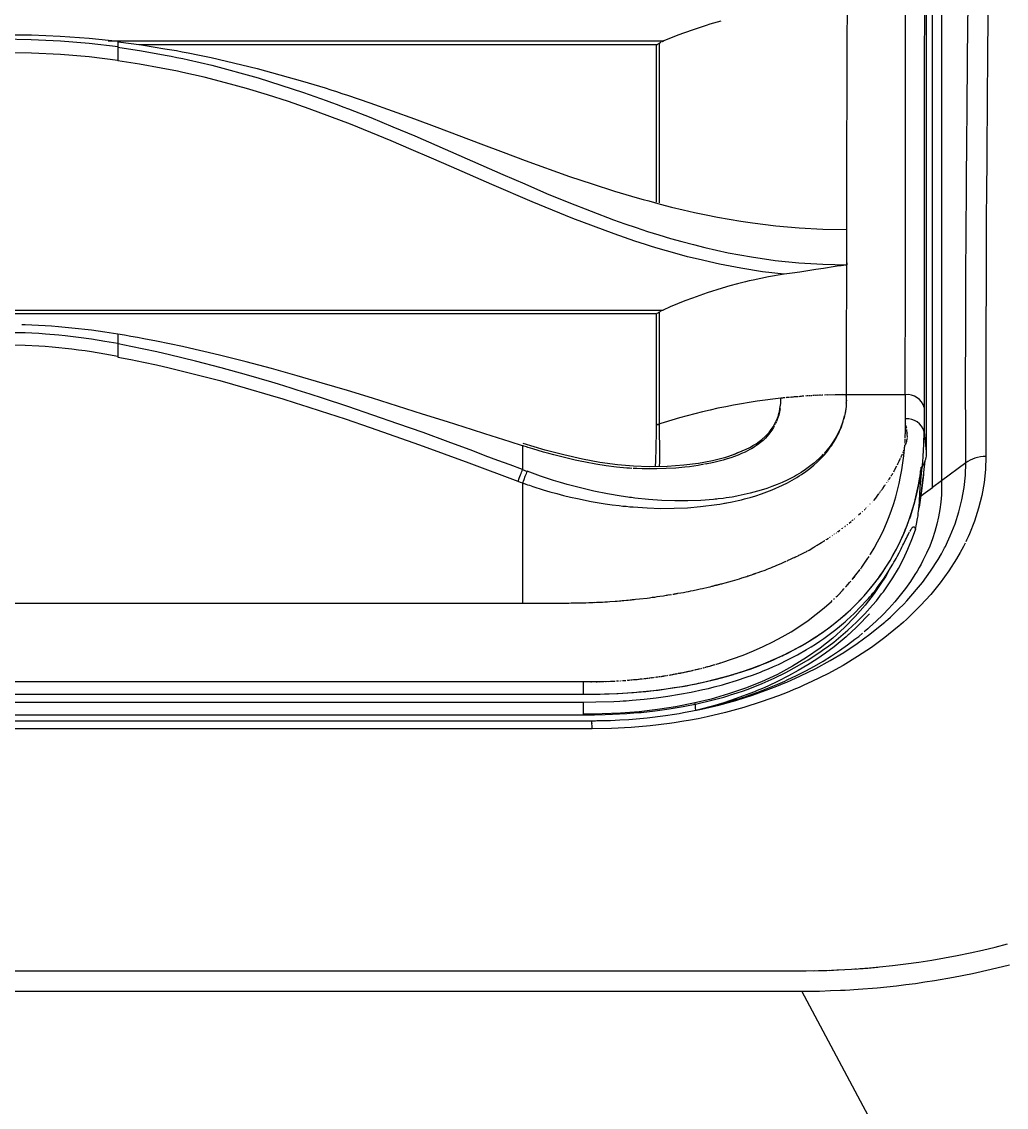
# Model space of a CAD drawing. Header units: millimetres. Extents: x 1291 to 5660, y 748 to 2981.
# Drawn here: x 2260.7 to 2312.7, y 2427.7 to 2485 of the extents above; entities that cross this region are included whole.
import ezdxf

# ---------------------------------------------------------------- set-up
doc = ezdxf.new("R2010")
doc.units = ezdxf.units.MM

msp = doc.modelspace()

# ---------------------------------------------------------------- linework, layer by layer
for p, q in [((2292.927, 2450.258), (2293.102, 2450.279)), ((2290.818, 2447.665), (2290.813, 2448.098)), ((2303.837, 2434.924), (2304.533, 2434.965))]:
    msp.add_line(p, q)
for points in [[(2308.375, 2464.649, 0.365053), (2307.369, 2465.33), (2307.38, 2471.419), (2307.385, 2529.492), (2307.38, 2530.807), (2307.375, 2537.495)], [(2298.625, 2450.65), (2298.733, 2450.686), (2298.944, 2450.758), (2299.166, 2450.831), (2299.589, 2450.99), (2300.006, 2451.15), (2300.409, 2451.326), (2300.806, 2451.506), (2301.192, 2451.692), (2301.569, 2451.893), (2301.94, 2452.099), (2302.296, 2452.31), (2302.481, 2452.424), (2302.657, 2452.532), (2302.739, 2452.589), (2302.822, 2452.651), (2302.904, 2452.707), (2302.997, 2452.764), (2303.327, 2453.001), (2303.641, 2453.249), (2303.946, 2453.496), (2304.24, 2453.749), (2304.523, 2454.012), (2304.791, 2454.275), (2305.302, 2454.821), (2305.766, 2455.383), (2305.823, 2455.456), (2305.869, 2455.528), (2305.931, 2455.6), (2305.982, 2455.672), (2306.08, 2455.822), (2306.189, 2455.966), (2306.385, 2456.26), (2306.565, 2456.559), (2306.74, 2456.858), (2306.9, 2457.157), (2307.05, 2457.456), (2307.194, 2457.76), (2307.323, 2458.07), (2307.447, 2458.374), (2307.56, 2458.683), (2307.663, 2458.993), (2307.854, 2459.617), (2308.004, 2460.246), (2308.071, 2460.56), (2308.127, 2460.88), (2308.153, 2461.04), (2308.174, 2461.2), (2308.179, 2461.277), (2308.199, 2461.359), (2308.205, 2461.395), (2308.21, 2461.437), (2308.21, 2461.478), (2308.215, 2461.499), (2308.267, 2461.499, 0.06539), (2308.493, 2462.081), (2308.488, 2535.298)], [(2301.012, 2465.165), (2300.971, 2465.165), (2300.924, 2465.159), (2300.883, 2465.154), (2300.842, 2465.144), (2300.795, 2465.144, 0.050857), (2294.221, 2463.742)], [(2308.261, 2461.504), (2308.292, 2461.782), (2308.318, 2462.061), (2308.359, 2462.721), (2308.37, 2463.37, 0.358924), (2307.385, 2464.051), (2307.38, 2464.371), (2307.38, 2464.695), (2307.375, 2465.015), (2307.375, 2465.33), (2303.709, 2465.33), (2303.667, 2465.319), (2303.105, 2465.309)], [(2305.513, 2456.863), (2305.539, 2456.904, 0.118971), (2307.323, 2462.468), (2307.344, 2462.674)]]:
    msp.add_lwpolyline(points, format="xyb")
for points in [[(2308.163, 2537.108), (2308.174, 2537.103), (2308.225, 2537.025), (2308.272, 2536.943), (2308.339, 2536.768), (2308.37, 2536.592), (2308.375, 2532.07), (2308.38, 2531.07), (2308.38, 2485), (2308.375, 2483.629), (2308.375, 2463.69), (2308.364, 2463.365), (2308.421, 2462.839), (2308.473, 2462.313)], [(2309.293, 2535.618), (2309.293, 2460.426), (2309.282, 2460.039), (2309.251, 2459.648), (2309.205, 2459.261), (2309.133, 2458.874), (2309.045, 2458.487), (2308.937, 2458.101), (2308.808, 2457.714), (2308.664, 2457.332), (2308.493, 2456.951), (2308.308, 2456.569), (2308.21, 2456.379), (2308.107, 2456.193), (2307.993, 2456.002), (2307.88, 2455.822), (2307.643, 2455.45), (2307.385, 2455.09), (2307.106, 2454.734), (2306.818, 2454.383), (2306.508, 2454.038), (2306.183, 2453.697), (2305.838, 2453.367), (2305.482, 2453.037), (2305.389, 2452.955), (2305.291, 2452.872), (2305.199, 2452.795)], [(2304.296, 2528.018), (2304.296, 2484.918), (2304.291, 2484.84), (2304.255, 2464.829), (2304.245, 2464.706), (2304.229, 2464.587), (2304.214, 2464.463), (2304.193, 2464.34)], [(2311.757, 2486.408), (2311.726, 2483.551), (2311.7, 2480.633), (2311.695, 2479.896), (2311.685, 2479.153), (2311.68, 2478.411), (2311.675, 2477.658), (2311.664, 2476.157), (2311.654, 2474.636), (2311.639, 2471.568), (2311.628, 2468.444), (2311.623, 2465.278), (2311.628, 2462.061), (2311.484, 2462.055), (2311.34, 2462.04), (2311.195, 2462.014), (2311.056, 2461.973), (2310.922, 2461.927), (2310.798, 2461.87), (2310.68, 2461.808), (2310.571, 2461.731), (2309.293, 2460.782), (2308.818, 2460.431), (2308.818, 2504.996)], [(2309.607, 2457.549), (2309.679, 2457.709), (2309.751, 2457.864), (2310.004, 2458.503), (2310.21, 2459.142), (2310.365, 2459.782), (2310.484, 2460.431), (2310.551, 2461.081), (2310.571, 2461.731), (2310.571, 2462.035), (2310.566, 2462.138), (2310.566, 2464.144), (2310.561, 2464.943), (2310.561, 2466.531), (2310.566, 2468.109), (2310.576, 2471.223), (2310.592, 2474.291), (2310.602, 2475.807), (2310.613, 2477.312), (2310.618, 2478.06), (2310.628, 2478.803), (2310.638, 2480.277), (2310.669, 2483.19), (2310.695, 2486.047)], [(2297.619, 2485.077), (2297.428, 2485.026), (2297.238, 2484.969), (2297.047, 2484.907), (2296.856, 2484.851), (2296.474, 2484.727), (2296.103, 2484.598), (2295.356, 2484.325), (2294.618, 2484.031), (2294.551, 2484), (2294.489, 2483.969)], [(2265.76, 2482.974), (2265.76, 2484), (2264.233, 2484.149), (2262.707, 2484.258), (2261.944, 2484.299), (2261.181, 2484.325), (2260.799, 2484.335), (2260.413, 2484.34), (2260.222, 2484.34), (2260.031, 2484.345), (1387.122, 2484.345)], [(2265.76, 2483.716), (2264.233, 2483.892), (2262.712, 2484.015), (2261.176, 2484.088), (2259.639, 2484.113), (1387.483, 2484.113)], [(2265.239, 2484.026), (2294.618, 2484.026)], [(2265.76, 2483.974), (2266.997, 2483.819), (2268.229, 2483.618), (2268.848, 2483.515), (2269.152, 2483.458), (2269.462, 2483.402), (2270.075, 2483.278), (2270.684, 2483.154), (2273.112, 2482.577), (2275.515, 2481.906), (2276.113, 2481.726), (2276.706, 2481.546), (2277.005, 2481.442), (2277.304, 2481.35), (2277.598, 2481.252), (2277.897, 2481.159), (2279.078, 2480.752), (2280.259, 2480.339), (2281.434, 2479.906), (2282.605, 2479.473), (2283.775, 2479.029), (2284.94, 2478.591), (2286.111, 2478.148), (2287.281, 2477.715), (2289.632, 2476.869), (2290.818, 2476.472), (2292.009, 2476.09), (2292.607, 2475.91), (2293.206, 2475.735), (2293.51, 2475.652), (2293.809, 2475.57), (2294.113, 2475.487), (2294.412, 2475.405), (2295.02, 2475.245), (2295.624, 2475.1), (2296.232, 2474.961), (2296.841, 2474.832), (2297.449, 2474.714), (2298.063, 2474.6), (2298.676, 2474.502), (2299.29, 2474.409), (2300.522, 2474.255), (2301.765, 2474.152), (2303.007, 2474.08), (2304.26, 2474.059), (2304.265, 2473.59)], [(2294.458, 2483.953), (2294.433, 2483.938), (2294.402, 2483.917), (2294.371, 2483.902), (2294.335, 2483.876), (2294.299, 2483.855), (2294.278, 2483.84), (2294.257, 2483.83), (2294.247, 2483.825)], [(2294.371, 2483.902), (2294.371, 2475.477)], [(2265.754, 2483), (2264.238, 2483.18), (2262.712, 2483.304), (2261.181, 2483.381), (2259.644, 2483.402), (1387.483, 2483.402)], [(2265.754, 2483.69), (2267.007, 2483.505), (2268.25, 2483.283), (2268.564, 2483.226), (2268.874, 2483.159), (2269.183, 2483.098), (2269.493, 2483.031), (2270.111, 2482.891), (2270.725, 2482.742), (2273.164, 2482.082), (2275.566, 2481.308), (2276.165, 2481.097), (2276.758, 2480.88), (2277.051, 2480.772), (2277.35, 2480.664), (2277.644, 2480.55), (2277.943, 2480.437), (2279.119, 2479.973), (2280.289, 2479.493), (2281.455, 2479.004), (2283.775, 2477.993), (2286.095, 2476.972), (2287.255, 2476.467), (2288.415, 2475.972), (2289.586, 2475.492), (2290.762, 2475.023), (2291.947, 2474.58), (2292.546, 2474.368), (2293.144, 2474.162), (2293.448, 2474.064), (2293.747, 2473.961), (2294.051, 2473.868), (2294.35, 2473.775), (2294.959, 2473.59), (2295.567, 2473.42), (2296.175, 2473.26), (2296.784, 2473.105), (2297.397, 2472.966), (2298.011, 2472.837), (2298.63, 2472.718), (2299.248, 2472.61), (2300.491, 2472.43), (2301.744, 2472.301), (2303.007, 2472.223), (2304.276, 2472.198)], [(2294.221, 2475.508), (2294.221, 2483.814), (2266.884, 2483.814)], [(2300.971, 2471.692), (2299.826, 2471.831), (2298.686, 2472.012), (2297.552, 2472.228), (2296.428, 2472.486), (2295.866, 2472.625), (2295.309, 2472.775), (2294.747, 2472.93), (2294.19, 2473.095), (2293.912, 2473.182), (2293.639, 2473.27), (2293.082, 2473.445), (2292.53, 2473.631), (2291.984, 2473.827), (2289.808, 2474.642), (2287.658, 2475.523), (2285.523, 2476.441), (2283.393, 2477.374), (2282.331, 2477.838), (2281.264, 2478.297), (2280.197, 2478.751), (2279.119, 2479.194), (2278.041, 2479.622), (2276.959, 2480.04), (2275.866, 2480.437), (2274.772, 2480.819), (2273.669, 2481.174), (2272.56, 2481.509), (2271.442, 2481.819), (2270.318, 2482.108), (2269.756, 2482.236), (2269.188, 2482.365), (2268.9, 2482.427), (2268.049, 2482.597), (2266.904, 2482.798), (2265.754, 2482.974)], [(2304.265, 2473.126), (2304.271, 2472.899)], [(2304.271, 2472.43), (2304.276, 2472.192)], [(2304.136, 2472.172), (2304.085, 2472.161), (2303.982, 2472.146), (2303.879, 2472.136), (2303.672, 2472.1), (2303.054, 2472.007), (2302.636, 2471.94), (2302.43, 2471.914), (2302.224, 2471.878), (2302.012, 2471.847), (2301.806, 2471.811), (2301.388, 2471.749), (2300.971, 2471.692), (2300.146, 2471.553), (2299.326, 2471.388), (2299.12, 2471.342), (2298.918, 2471.29), (2298.712, 2471.244), (2298.511, 2471.192), (2298.104, 2471.084), (2297.702, 2470.965), (2296.908, 2470.718), (2296.119, 2470.434), (2295.727, 2470.285), (2295.34, 2470.13), (2294.953, 2469.97), (2294.572, 2469.805), (2294.52, 2469.774), (2294.469, 2469.759), (2294.443, 2469.738), (2294.417, 2469.723), (2294.397, 2469.712), (2294.376, 2469.692), (2294.335, 2469.666), (2294.299, 2469.64), (2294.247, 2469.614)], [(2304.24, 2472.187), (2304.214, 2472.182), (2304.188, 2472.182)], [(2304.26, 2472.192), (2304.255, 2472.187)], [(2182.586, 2469.764), (2182.622, 2469.779), (2182.71, 2469.795), (2182.793, 2469.8), (2294.567, 2469.8)], [(2294.17, 2461.535), (2294.19, 2461.839), (2294.195, 2462.004), (2294.206, 2462.324), (2294.211, 2462.473), (2294.211, 2462.798), (2294.216, 2463.112), (2294.221, 2469.599), (2182.798, 2469.599), (2182.803, 2469.161)], [(2294.237, 2469.609), (2294.232, 2469.604)], [(2294.371, 2469.697), (2294.371, 2463.102), (2294.376, 2462.777), (2294.381, 2462.447), (2294.381, 2462.117), (2294.376, 2461.782), (2294.371, 2461.535)], [(2260.67, 2469.032), (2260.846, 2469.032), (2261.207, 2469.021), (2261.557, 2469.001), (2261.903, 2468.985), (2262.253, 2468.965), (2262.609, 2468.929), (2262.965, 2468.903), (2263.316, 2468.867), (2263.666, 2468.836), (2264.012, 2468.789), (2264.357, 2468.753), (2265.063, 2468.66), (2265.754, 2468.552), (2265.754, 2467.32), (2266.435, 2467.191), (2267.11, 2467.052), (2267.786, 2466.902), (2268.456, 2466.748), (2269.802, 2466.423), (2271.137, 2466.072), (2272.473, 2465.701), (2273.803, 2465.309), (2274.468, 2465.108), (2275.128, 2464.902), (2275.793, 2464.695), (2276.453, 2464.484), (2277.768, 2464.046), (2279.083, 2463.602), (2280.393, 2463.143), (2281.697, 2462.679), (2283.002, 2462.205), (2284.301, 2461.725), (2286.9, 2460.756), (2287.023, 2460.71), (2287.142, 2460.663), (2287.142, 2454.311)], [(1386.539, 2468.619), (2260.505, 2468.619), (2260.681, 2468.614), (2260.861, 2468.609), (2261.212, 2468.593), (2261.568, 2468.578), (2261.923, 2468.552), (2262.625, 2468.49), (2262.975, 2468.454), (2263.671, 2468.372), (2264.367, 2468.274), (2265.063, 2468.165), (2265.754, 2468.047)], [(2287.137, 2462.633), (2286.482, 2462.834), (2285.817, 2463.045), (2285.157, 2463.257), (2284.492, 2463.468), (2283.172, 2463.891), (2281.852, 2464.309), (2280.532, 2464.731), (2279.207, 2465.144), (2277.882, 2465.551), (2276.546, 2465.948), (2275.221, 2466.335), (2273.875, 2466.711), (2272.535, 2467.062), (2271.194, 2467.402), (2270.524, 2467.567), (2269.843, 2467.722), (2269.163, 2467.872), (2268.487, 2468.016), (2267.801, 2468.155), (2267.121, 2468.284), (2266.786, 2468.351), (2266.445, 2468.403), (2266.095, 2468.47), (2265.754, 2468.526)], [(2265.754, 2467.356), (2265.063, 2467.48), (2264.367, 2467.588), (2264.022, 2467.64), (2263.671, 2467.686), (2263.326, 2467.732), (2262.975, 2467.774), (2262.625, 2467.81), (2262.274, 2467.841), (2261.918, 2467.872), (2261.568, 2467.897), (2260.856, 2467.933), (2260.145, 2467.944)], [(2286.905, 2460.751), (2286.967, 2460.926), (2287.003, 2461.009), (2287.034, 2461.091), (2287.065, 2461.169), (2287.085, 2461.241), (2287.116, 2461.308), (2287.142, 2461.37), (2286.487, 2461.617), (2285.832, 2461.86), (2285.172, 2462.107), (2284.517, 2462.355), (2283.203, 2462.839), (2281.883, 2463.324), (2280.558, 2463.793), (2279.232, 2464.257), (2277.907, 2464.711), (2276.577, 2465.149), (2275.912, 2465.361), (2275.236, 2465.577), (2274.906, 2465.68), (2274.236, 2465.886), (2273.891, 2465.984), (2272.555, 2466.381), (2271.204, 2466.758), (2269.848, 2467.108), (2268.487, 2467.438), (2267.812, 2467.593), (2267.126, 2467.743), (2266.445, 2467.882), (2265.76, 2468.011)], [(2298.197, 2462.128), (2298.965, 2462.447), (2299.151, 2462.54), (2299.238, 2462.592), (2299.321, 2462.638), (2299.486, 2462.741), (2299.646, 2462.849), (2299.718, 2462.906), (2299.79, 2462.968), (2299.826, 2462.989), (2299.862, 2463.025), (2299.898, 2463.056), (2299.929, 2463.082), (2300.058, 2463.21), (2300.177, 2463.339), (2300.285, 2463.484), (2300.383, 2463.628), (2300.429, 2463.7), (2300.532, 2463.891), (2300.548, 2463.932), (2300.584, 2464.015), (2300.615, 2464.092), (2300.646, 2464.175), (2300.672, 2464.257), (2300.692, 2464.345), (2300.718, 2464.427), (2300.749, 2464.603), (2300.79, 2464.871), (2300.79, 2465.144)], [(2301.234, 2465.19), (2301.187, 2465.18), (2301.146, 2465.18), (2301.1, 2465.175), (2301.058, 2465.17)], [(2301.713, 2465.226), (2301.579, 2465.221), (2301.538, 2465.216), (2301.491, 2465.211), (2301.45, 2465.206), (2301.275, 2465.19)], [(2301.404, 2465.206), (2301.362, 2465.201), (2301.321, 2465.19)], [(2301.667, 2465.226), (2301.625, 2465.221)], [(2302.017, 2465.252), (2301.971, 2465.252), (2301.93, 2465.247), (2301.796, 2465.237), (2301.754, 2465.226)], [(2301.883, 2465.242), (2301.842, 2465.242)], [(2302.146, 2465.263), (2302.105, 2465.257)], [(2302.234, 2465.263), (2302.187, 2465.263)], [(2302.322, 2465.273), (2302.275, 2465.263)], [(2302.45, 2465.283), (2302.409, 2465.273), (2302.363, 2465.273)], [(2303.018, 2465.309), (2302.971, 2465.304), (2302.538, 2465.288), (2302.497, 2465.283)], [(2302.667, 2465.293), (2302.626, 2465.288)], [(2302.755, 2465.299), (2302.713, 2465.293)], [(2302.884, 2465.304), (2302.842, 2465.299)], [(2303.275, 2465.319), (2303.234, 2465.309)], [(2304.059, 2465.335), (2304.013, 2465.33)], [(2304.26, 2465.206), (2304.255, 2465.268), (2304.276, 2465.335)], [(2304.255, 2465.087), (2304.26, 2465.025), (2304.255, 2464.964)], [(2304.255, 2464.891), (2304.26, 2464.958)], [(2300.754, 2464.603), (2300.723, 2464.417), (2300.703, 2464.334), (2300.682, 2464.242), (2300.625, 2464.077), (2300.563, 2463.912)], [(2304.229, 2464.603), (2304.188, 2464.365), (2304.136, 2464.128), (2304.106, 2464.015)], [(2304.255, 2464.902), (2304.25, 2464.845), (2304.245, 2464.721)], [(2287.147, 2460.663), (2287.152, 2460.658), (2287.163, 2460.658), (2287.178, 2460.653), (2287.188, 2460.648), (2287.209, 2460.643), (2287.23, 2460.632), (2287.276, 2460.617), (2287.322, 2460.601), (2287.41, 2460.57), (2287.503, 2460.54), (2287.683, 2460.478), (2288.225, 2460.308), (2288.586, 2460.204), (2288.952, 2460.101), (2289.313, 2460.008), (2289.679, 2459.921), (2290.045, 2459.838), (2290.777, 2459.689), (2291.514, 2459.57), (2291.88, 2459.513), (2292.252, 2459.467), (2292.437, 2459.446), (2292.623, 2459.431), (2292.808, 2459.41), (2292.989, 2459.395), (2293.726, 2459.348), (2294.448, 2459.323), (2295.16, 2459.328), (2295.861, 2459.359), (2296.552, 2459.416), (2297.403, 2459.519), (2297.568, 2459.55), (2297.65, 2459.56), (2298.228, 2459.668), (2298.547, 2459.74), (2298.707, 2459.782), (2298.867, 2459.818), (2299.022, 2459.859), (2299.176, 2459.905), (2299.475, 2459.993), (2299.774, 2460.091), (2300.342, 2460.308), (2300.888, 2460.545), (2301.146, 2460.674), (2301.399, 2460.813), (2301.646, 2460.957), (2301.765, 2461.035), (2301.883, 2461.107), (2302.11, 2461.267), (2302.327, 2461.432), (2302.533, 2461.602), (2302.729, 2461.777), (2302.827, 2461.87), (2302.914, 2461.963), (2303.007, 2462.055), (2303.095, 2462.148), (2303.255, 2462.349), (2303.409, 2462.55), (2303.482, 2462.648), (2303.549, 2462.757), (2303.616, 2462.86), (2303.739, 2463.076), (2303.796, 2463.185), (2303.853, 2463.298), (2303.899, 2463.406), (2303.992, 2463.633), (2304.033, 2463.752), (2304.069, 2463.865), (2304.106, 2464.015)], [(2300.47, 2463.772), (2300.491, 2463.819)], [(2300.512, 2463.793), (2300.491, 2463.752)], [(2300.548, 2463.87), (2300.532, 2463.834)], [(2304.069, 2463.896), (2303.987, 2463.669), (2303.946, 2463.561), (2303.894, 2463.448), (2303.791, 2463.231), (2303.672, 2463.02), (2303.544, 2462.813), (2303.399, 2462.612), (2303.25, 2462.416), (2303.085, 2462.226)], [(2304.106, 2463.984), (2304.167, 2464.221)], [(2307.369, 2463.035), (2307.38, 2463.463), (2307.385, 2463.489), (2307.385, 2464.046)], [(2307.375, 2463.984), (2307.38, 2463.994)], [(2307.38, 2463.876), (2307.375, 2463.876)], [(2307.4, 2463.783), (2307.39, 2463.803)], [(2294.216, 2463.747), (2294.293, 2463.752), (2294.371, 2463.762)], [(2300.45, 2463.674), (2300.409, 2463.597), (2300.316, 2463.448), (2300.213, 2463.308), (2300.161, 2463.236), (2299.981, 2463.035), (2299.852, 2462.917), (2299.713, 2462.798), (2299.563, 2462.685), (2299.408, 2462.581), (2299.326, 2462.53), (2299.243, 2462.473), (2299.161, 2462.427), (2298.903, 2462.298), (2298.723, 2462.215), (2298.532, 2462.133), (2298.346, 2462.066), (2298.15, 2461.994), (2297.949, 2461.932), (2297.743, 2461.87), (2297.32, 2461.767), (2297.098, 2461.71), (2296.99, 2461.695), (2296.768, 2461.653)], [(2307.369, 2463.277), (2307.38, 2463.308)], [(2307.405, 2463.747), (2307.4, 2463.762)], [(2307.416, 2463.69), (2307.411, 2463.7)], [(2307.447, 2463.561), (2307.436, 2463.582), (2307.416, 2463.69)], [(2307.421, 2463.664), (2307.416, 2463.68)], [(2307.436, 2463.618), (2307.426, 2463.628)], [(2307.483, 2463.066), (2307.493, 2463.071), (2307.457, 2463.479), (2307.452, 2463.489)], [(2307.462, 2463.458), (2307.457, 2463.468)], [(2307.493, 2463.303), (2307.483, 2463.314)], [(2287.142, 2462.633), (2287.142, 2461.37), (2287.266, 2461.323), (2287.384, 2461.277)], [(2298.542, 2462.282), (2298.377, 2462.19), (2297.815, 2461.988), (2297.181, 2461.839), (2296.444, 2461.7), (2295.675, 2461.602), (2294.778, 2461.535), (2293.835, 2461.519), (2292.999, 2461.545), (2292.154, 2461.617), (2291.231, 2461.746), (2290.303, 2461.921), (2289.323, 2462.143), (2288.343, 2462.401), (2287.761, 2462.576), (2287.168, 2462.752)], [(2300.099, 2463.164), (2300.043, 2463.107)], [(2307.349, 2462.767), (2307.354, 2462.793)], [(2307.354, 2462.824), (2307.359, 2462.855), (2307.359, 2462.942), (2307.364, 2462.973)], [(2307.39, 2462.679), (2307.4, 2462.695)], [(2307.4, 2462.715), (2307.405, 2462.731), (2307.411, 2462.752), (2307.416, 2462.772), (2307.421, 2462.788)], [(2307.426, 2462.808), (2307.436, 2462.824)], [(2307.436, 2462.844), (2307.447, 2462.86), (2307.472, 2462.999)], [(2307.447, 2462.891), (2307.452, 2462.917), (2307.457, 2462.927), (2307.462, 2462.942)], [(2307.462, 2462.963), (2307.472, 2462.984)], [(2307.472, 2462.999), (2307.483, 2463.009)], [(2287.168, 2462.623), (2287.157, 2462.628)], [(2292.922, 2461.437), (2292.788, 2461.442), (2292.654, 2461.452), (2292.112, 2461.504), (2291.566, 2461.571), (2291.019, 2461.653), (2290.468, 2461.762), (2290.194, 2461.818), (2289.916, 2461.875), (2289.777, 2461.911), (2289.637, 2461.942), (2289.359, 2462.014), (2289.081, 2462.081), (2288.802, 2462.153), (2288.529, 2462.226), (2288.25, 2462.298), (2287.972, 2462.385), (2287.694, 2462.463), (2287.554, 2462.504), (2287.42, 2462.545), (2287.348, 2462.566), (2287.281, 2462.592), (2287.209, 2462.612), (2287.193, 2462.612), (2287.178, 2462.623)], [(2303.038, 2462.179), (2302.909, 2462.04), (2302.817, 2461.952), (2302.523, 2461.689), (2302.316, 2461.53), (2302.095, 2461.37), (2301.868, 2461.22), (2301.754, 2461.148), (2301.631, 2461.076), (2301.569, 2461.045), (2301.512, 2461.009), (2301.45, 2460.973), (2301.383, 2460.942), (2301.13, 2460.813), (2300.873, 2460.694), (2300.605, 2460.576), (2300.326, 2460.473), (2300.048, 2460.375), (2299.759, 2460.282), (2299.166, 2460.117), (2298.542, 2459.983), (2298.465, 2459.967)], [(2302.997, 2462.133), (2302.951, 2462.086)], [(2307.168, 2462.066), (2307.173, 2462.071), (2307.179, 2462.081), (2307.179, 2462.092), (2307.189, 2462.107), (2307.194, 2462.117)], [(2307.199, 2462.128), (2307.204, 2462.143)], [(2307.21, 2462.153), (2307.215, 2462.169), (2307.22, 2462.179), (2307.225, 2462.195)], [(2307.246, 2462.257), (2307.256, 2462.272)], [(2307.261, 2462.287), (2307.266, 2462.298), (2307.266, 2462.308)], [(2307.287, 2462.36), (2307.292, 2462.37), (2307.297, 2462.375), (2307.297, 2462.391)], [(2307.313, 2462.427), (2307.318, 2462.437)], [(2307.318, 2462.452), (2307.323, 2462.468), (2307.328, 2462.483), (2307.333, 2462.504), (2307.338, 2462.52), (2307.354, 2462.54)], [(2307.323, 2462.499), (2307.333, 2462.525)], [(2307.364, 2462.602), (2307.369, 2462.623)], [(2308.478, 2462.236), (2308.483, 2462.215)], [(2308.483, 2462.122), (2308.493, 2462.102)], [(2311.628, 2462.061), (2311.608, 2461.375), (2311.535, 2460.684), (2311.417, 2460.003), (2311.247, 2459.328), (2311.03, 2458.652), (2310.762, 2457.982), (2310.69, 2457.812), (2310.613, 2457.647), (2310.571, 2457.559)], [(2296.712, 2461.643), (2296.65, 2461.633), (2296.423, 2461.591), (2296.191, 2461.56), (2295.959, 2461.524), (2295.722, 2461.504), (2295.237, 2461.452), (2294.742, 2461.426), (2294.237, 2461.406), (2293.458, 2461.406), (2293.19, 2461.421), (2293.123, 2461.426), (2293.056, 2461.426), (2292.989, 2461.432)], [(2296.877, 2461.674), (2296.825, 2461.664)], [(2306.761, 2461.261), (2306.782, 2461.303), (2306.807, 2461.344), (2306.926, 2461.571)], [(2306.957, 2461.627), (2306.983, 2461.684), (2307.019, 2461.746), (2307.05, 2461.813), (2307.127, 2461.973)], [(2307.086, 2461.885), (2307.117, 2461.952)], [(2307.148, 2462.014), (2307.153, 2462.03), (2307.158, 2462.045)], [(2308.339, 2461.091), (2308.225, 2460.241), (2308.107, 2459.385), (2308.163, 2460.447), (2308.261, 2461.499), (2308.241, 2461.463), (2308.205, 2461.426), (2308.163, 2461.127), (2308.117, 2460.828), (2308.004, 2460.23), (2307.967, 2460.086), (2307.931, 2459.936), (2307.9, 2459.792), (2307.859, 2459.642), (2307.777, 2459.348), (2307.689, 2459.055), (2307.643, 2458.91), (2307.591, 2458.766)], [(2308.308, 2460.844), (2308.323, 2460.931), (2308.328, 2461.009), (2308.339, 2461.096), (2308.349, 2461.153), (2308.354, 2461.215), (2308.416, 2461.834)], [(2298.465, 2459.967), (2298.222, 2459.921), (2298.063, 2459.895), (2297.898, 2459.874), (2297.738, 2459.849), (2297.49, 2459.818), (2297.408, 2459.813), (2297.32, 2459.802), (2297.238, 2459.792), (2296.567, 2459.74), (2295.887, 2459.715), (2295.196, 2459.715), (2294.5, 2459.74), (2293.793, 2459.792), (2293.077, 2459.869), (2292.984, 2459.88), (2292.896, 2459.89), (2292.803, 2459.905), (2292.716, 2459.916), (2292.355, 2459.967), (2291.633, 2460.091), (2290.916, 2460.235), (2290.205, 2460.405), (2289.849, 2460.493), (2289.498, 2460.591), (2289.143, 2460.694), (2288.787, 2460.803), (2288.085, 2461.029), (2287.384, 2461.282), (2287.358, 2461.22), (2287.333, 2461.153), (2287.302, 2461.081), (2287.271, 2461.004), (2287.209, 2460.839), (2287.173, 2460.751), (2287.142, 2460.663)], [(2306.493, 2460.823), (2306.519, 2460.859), (2306.57, 2460.942), (2306.596, 2460.978)], [(2306.617, 2461.019), (2306.642, 2461.06), (2306.663, 2461.102), (2306.689, 2461.138), (2306.715, 2461.179)], [(2306.838, 2461.401), (2306.864, 2461.457)], [(2306.096, 2460.256), (2306.116, 2460.282), (2306.147, 2460.323), (2306.163, 2460.349), (2306.183, 2460.369), (2306.276, 2460.509)], [(2306.245, 2460.462), (2306.261, 2460.483)], [(2306.276, 2460.509), (2306.297, 2460.529)], [(2306.312, 2460.55), (2306.328, 2460.576)], [(2306.39, 2460.668), (2306.405, 2460.689)], [(2306.452, 2460.756), (2306.467, 2460.782)], [(2308.102, 2459.338), (2308.205, 2460.091), (2308.308, 2460.839)], [(2308.189, 2459.962), (2308.323, 2460.065), (2308.571, 2460.246), (2308.818, 2460.431)], [(2298.382, 2459.952), (2298.305, 2459.936)], [(2305.704, 2459.746), (2305.807, 2459.859), (2305.807, 2459.864), (2305.957, 2460.07), (2305.967, 2460.076), (2305.972, 2460.086), (2305.977, 2460.096)], [(2305.725, 2459.766), (2305.725, 2459.771), (2305.73, 2459.771)], [(2305.776, 2459.823), (2305.781, 2459.828)], [(2305.812, 2459.874), (2305.828, 2459.89), (2305.833, 2459.895)], [(2305.869, 2459.947), (2305.874, 2459.957)], [(2305.89, 2459.978), (2305.9, 2459.983)], [(2305.915, 2460.014), (2305.926, 2460.024), (2305.931, 2460.029)], [(2305.936, 2460.039), (2305.946, 2460.05)], [(2305.982, 2460.101), (2305.993, 2460.112)], [(2306.003, 2460.132), (2306.008, 2460.137)], [(2306.024, 2460.153), (2306.029, 2460.163)], [(2306.034, 2460.173), (2306.039, 2460.179), (2306.044, 2460.189)], [(2306.06, 2460.204), (2306.065, 2460.21)], [(1356.51, 2448.407), (2290.56, 2448.402), (2290.653, 2448.407), (2290.937, 2448.407), (2291.509, 2448.423), (2291.891, 2448.438), (2292.267, 2448.459), (2292.649, 2448.479), (2293.03, 2448.51), (2293.216, 2448.526), (2293.407, 2448.541), (2294.154, 2448.624), (2294.897, 2448.727), (2295.634, 2448.845), (2296.356, 2448.99), (2297.078, 2449.16), (2297.784, 2449.351), (2298.047, 2449.428), (2298.135, 2449.459), (2298.31, 2449.511), (2298.48, 2449.567), (2298.821, 2449.686), (2299.156, 2449.805), (2299.81, 2450.067), (2300.445, 2450.346), (2301.063, 2450.65), (2301.656, 2450.975), (2302.234, 2451.315), (2302.796, 2451.681), (2302.93, 2451.774), (2303.069, 2451.872), (2303.203, 2451.965), (2303.332, 2452.063), (2303.595, 2452.259), (2303.848, 2452.46), (2304.338, 2452.878), (2304.802, 2453.306), (2305.235, 2453.749), (2305.647, 2454.208), (2305.843, 2454.44), (2306.034, 2454.682), (2306.122, 2454.801), (2306.214, 2454.919), (2306.39, 2455.167), (2306.715, 2455.657), (2307.008, 2456.152), (2307.277, 2456.657), (2307.514, 2457.162), (2307.725, 2457.673), (2307.911, 2458.188), (2307.911, 2458.199), (2307.967, 2458.493), (2308.014, 2458.786), (2308.045, 2458.931), (2308.06, 2459.08), (2308.076, 2459.153), (2308.096, 2459.302), (2308.096, 2459.364), (2308.107, 2459.369)], [(2297.815, 2459.591), (2297.898, 2459.606)], [(2305.204, 2459.245), (2305.209, 2459.245)], [(2305.23, 2459.266), (2305.23, 2459.271)], [(2305.235, 2459.271), (2305.24, 2459.276)], [(2305.276, 2459.312), (2305.281, 2459.318)], [(2305.297, 2459.333), (2305.307, 2459.343), (2305.312, 2459.348)], [(2305.333, 2459.364), (2305.333, 2459.369)], [(2305.384, 2459.421), (2305.389, 2459.426)], [(2305.405, 2459.441), (2305.41, 2459.441)], [(2305.513, 2459.55), (2305.523, 2459.56)], [(2305.529, 2459.565), (2305.534, 2459.57)], [(2305.616, 2459.653), (2305.621, 2459.658)], [(2305.632, 2459.668), (2305.632, 2459.673), (2305.637, 2459.673)], [(2305.688, 2459.73), (2305.694, 2459.735)], [(2308.086, 2459.225), (2308.091, 2459.266)], [(1356.123, 2449.495), (2290.813, 2449.495), (2291.251, 2449.505), (2291.468, 2449.511), (2291.69, 2449.516), (2292.133, 2449.536), (2293.004, 2449.593), (2293.871, 2449.676), (2294.304, 2449.722), (2294.732, 2449.779), (2295.16, 2449.846), (2295.593, 2449.913), (2295.804, 2449.949), (2296.016, 2449.99), (2296.119, 2450.011), (2296.227, 2450.031), (2296.33, 2450.052), (2296.438, 2450.078), (2296.861, 2450.165), (2297.279, 2450.269), (2298.088, 2450.485), (2298.882, 2450.738), (2299.073, 2450.8), (2299.274, 2450.872), (2299.46, 2450.939), (2299.656, 2451.011), (2300.032, 2451.166), (2300.403, 2451.32), (2300.584, 2451.403), (2300.77, 2451.485), (2300.857, 2451.532), (2300.95, 2451.573), (2301.038, 2451.614), (2301.125, 2451.661), (2301.476, 2451.841), (2301.816, 2452.027), (2302.151, 2452.218), (2302.471, 2452.419), (2302.786, 2452.62), (2303.09, 2452.831), (2303.384, 2453.048), (2303.667, 2453.269), (2303.946, 2453.496), (2304.214, 2453.728), (2304.348, 2453.847), (2304.477, 2453.966), (2304.601, 2454.089), (2304.724, 2454.208), (2304.967, 2454.455), (2305.199, 2454.703), (2305.627, 2455.213), (2306.024, 2455.729), (2306.204, 2455.992), (2306.374, 2456.26), (2306.55, 2456.528), (2306.704, 2456.796), (2306.998, 2457.348), (2307.256, 2457.91), (2307.369, 2458.194), (2307.488, 2458.477), (2307.514, 2458.549), (2307.534, 2458.621), (2307.565, 2458.694)], [(2304.405, 2458.544), (2304.508, 2458.627)], [(2304.523, 2458.642), (2304.528, 2458.642)], [(2304.559, 2458.668), (2304.564, 2458.673), (2304.564, 2458.678)], [(2304.575, 2458.683), (2304.58, 2458.689)], [(2304.595, 2458.699), (2304.601, 2458.704), (2304.606, 2458.709), (2304.616, 2458.719)], [(2304.678, 2458.771), (2304.683, 2458.771), (2304.683, 2458.776)], [(2304.714, 2458.797), (2304.714, 2458.802)], [(2304.735, 2458.817), (2304.74, 2458.823)], [(2304.791, 2458.869), (2304.796, 2458.869), (2304.796, 2458.874)], [(2304.905, 2458.972), (2305.008, 2459.06), (2305.008, 2459.065)], [(2304.91, 2458.972), (2304.915, 2458.977), (2304.92, 2458.982)], [(2304.925, 2458.982), (2304.925, 2458.988)], [(2305.013, 2459.065), (2305.018, 2459.07), (2305.023, 2459.075)], [(2305.096, 2459.142), (2305.101, 2459.147), (2305.106, 2459.153), (2305.111, 2459.158), (2305.116, 2459.158)], [(2305.132, 2459.173), (2305.132, 2459.178)], [(1356.562, 2449.083), (2290.37, 2449.083), (2291.014, 2449.088), (2291.973, 2449.119), (2292.288, 2449.134), (2292.453, 2449.145), (2292.613, 2449.155), (2292.772, 2449.17), (2292.932, 2449.181), (2293.566, 2449.237), (2294.201, 2449.31), (2294.819, 2449.397), (2295.443, 2449.495), (2296.057, 2449.609), (2296.665, 2449.743), (2296.964, 2449.81), (2297.263, 2449.887), (2297.408, 2449.923), (2297.562, 2449.964), (2297.712, 2450), (2297.861, 2450.042), (2298.449, 2450.217), (2299.022, 2450.413), (2299.305, 2450.511), (2299.584, 2450.619), (2299.718, 2450.671), (2299.862, 2450.727), (2299.996, 2450.784), (2300.135, 2450.841), (2300.403, 2450.96), (2300.666, 2451.078), (2301.182, 2451.326), (2301.682, 2451.589), (2302.157, 2451.867), (2302.389, 2452.006), (2302.621, 2452.151), (2302.847, 2452.3), (2303.064, 2452.45), (2303.281, 2452.604), (2303.492, 2452.764), (2303.698, 2452.924), (2303.899, 2453.084), (2304.002, 2453.166), (2304.1, 2453.249), (2304.193, 2453.331), (2304.291, 2453.419), (2304.482, 2453.589), (2304.662, 2453.759), (2305.013, 2454.11), (2305.343, 2454.466), (2305.426, 2454.558), (2305.503, 2454.651), (2305.58, 2454.739), (2305.658, 2454.832), (2305.807, 2455.017), (2305.946, 2455.208), (2306.22, 2455.585), (2306.467, 2455.971), (2306.596, 2456.172), (2306.72, 2456.373), (2306.771, 2456.477), (2306.833, 2456.58), (2306.89, 2456.678), (2306.936, 2456.776), (2307.05, 2456.977), (2307.148, 2457.178), (2307.194, 2457.276), (2307.251, 2457.369), (2307.297, 2457.467), (2307.39, 2457.652), (2307.431, 2457.745), (2307.478, 2457.833), (2307.519, 2457.92), (2307.56, 2458.003), (2307.601, 2458.08)], [(2303.801, 2458.085), (2303.91, 2458.163), (2303.915, 2458.163)], [(2303.806, 2458.09), (2303.812, 2458.09), (2303.812, 2458.096)], [(2303.817, 2458.096), (2303.822, 2458.101)], [(2303.941, 2458.183), (2303.941, 2458.188)], [(2304.002, 2458.235), (2304.008, 2458.235)], [(2304.023, 2458.245), (2304.023, 2458.25)], [(2304.059, 2458.271), (2304.064, 2458.276)], [(2304.09, 2458.297), (2304.095, 2458.302)], [(2304.121, 2458.322), (2304.126, 2458.328)], [(2304.183, 2458.369), (2304.188, 2458.369), (2304.188, 2458.374)], [(2304.204, 2458.384), (2304.209, 2458.389), (2304.214, 2458.395), (2304.219, 2458.395), (2304.219, 2458.4)], [(2304.224, 2458.4), (2304.229, 2458.405)], [(2304.307, 2458.467), (2304.312, 2458.472), (2304.317, 2458.472)], [(2304.322, 2458.477), (2304.322, 2458.482)], [(2304.41, 2458.549), (2304.415, 2458.549)], [(2304.446, 2458.575), (2304.446, 2458.58)], [(2304.461, 2458.591), (2304.466, 2458.596)], [(2307.612, 2458.101), (2307.622, 2458.116), (2307.627, 2458.137), (2307.643, 2458.152), (2307.674, 2458.214), (2307.699, 2458.245), (2307.71, 2458.271), (2307.735, 2458.291), (2307.751, 2458.312), (2307.756, 2458.322), (2307.777, 2458.333), (2307.787, 2458.338), (2307.802, 2458.343), (2307.828, 2458.343), (2307.833, 2458.338)], [(2307.849, 2458.338), (2307.854, 2458.333)], [(2307.859, 2458.328), (2307.869, 2458.317), (2307.885, 2458.297), (2307.895, 2458.271), (2307.9, 2458.255), (2307.906, 2458.235)], [(2307.906, 2458.219), (2307.911, 2458.209)], [(1355.871, 2448.103), (2290.999, 2448.098), (2291.061, 2448.103), (2291.303, 2448.103), (2291.55, 2448.108), (2291.793, 2448.118), (2292.283, 2448.139), (2292.767, 2448.17), (2293.737, 2448.253), (2294.701, 2448.371), (2295.175, 2448.443), (2295.417, 2448.485), (2295.655, 2448.526), (2296.124, 2448.613), (2296.593, 2448.711), (2297.511, 2448.928), (2298.413, 2449.175), (2299.3, 2449.454), (2300.166, 2449.758), (2300.589, 2449.923), (2301.012, 2450.098), (2301.12, 2450.14), (2301.842, 2450.465), (2302.636, 2450.856), (2303.399, 2451.274), (2304.131, 2451.712), (2304.833, 2452.176), (2305.498, 2452.666), (2306.132, 2453.182), (2306.287, 2453.316), (2306.364, 2453.378), (2306.441, 2453.445), (2306.586, 2453.579), (2306.735, 2453.718), (2307.019, 2453.991), (2307.292, 2454.265), (2307.447, 2454.435), (2308.282, 2455.409), (2308.71, 2456.002), (2309.102, 2456.611), (2309.282, 2456.92), (2309.452, 2457.234), (2309.489, 2457.312), (2309.607, 2457.549)], [(2310.53, 2457.477), (2310.448, 2457.312), (2310.272, 2456.982), (2310.081, 2456.657), (2309.669, 2456.012), (2309.215, 2455.389), (2308.715, 2454.775), (2308.174, 2454.182), (2307.885, 2453.888), (2307.591, 2453.599), (2307.436, 2453.455), (2307.282, 2453.316), (2307.039, 2453.104), (2306.957, 2453.037), (2306.292, 2452.491), (2305.59, 2451.975), (2304.853, 2451.485), (2304.08, 2451.021), (2303.275, 2450.578), (2302.44, 2450.165), (2302.007, 2449.97), (2301.899, 2449.918), (2301.79, 2449.872), (2301.677, 2449.825), (2301.569, 2449.779), (2301.125, 2449.593), (2300.677, 2449.418), (2299.759, 2449.093), (2298.831, 2448.799), (2297.877, 2448.541), (2296.908, 2448.309), (2296.418, 2448.206), (2295.918, 2448.113), (2295.67, 2448.072), (2295.165, 2447.99), (2294.912, 2447.953), (2293.896, 2447.83), (2292.876, 2447.737), (2291.849, 2447.685), (2290.818, 2447.665), (1356.361, 2447.665)], [(2301.13, 2456.554), (2301.156, 2456.564), (2301.182, 2456.58), (2301.306, 2456.631), (2301.419, 2456.683), (2301.62, 2456.781), (2301.713, 2456.822), (2301.754, 2456.848), (2301.801, 2456.868), (2302.089, 2457.013), (2302.126, 2457.033), (2302.167, 2457.059), (2302.249, 2457.1), (2302.285, 2457.121), (2302.543, 2457.271), (2302.6, 2457.302), (2302.832, 2457.441), (2302.914, 2457.492), (2302.956, 2457.523), (2302.966, 2457.528), (2302.982, 2457.534), (2303.012, 2457.554), (2303.038, 2457.575), (2303.069, 2457.59)], [(2303.079, 2457.595), (2303.085, 2457.601)], [(2303.09, 2457.606), (2303.095, 2457.606), (2303.1, 2457.611), (2303.105, 2457.616), (2303.116, 2457.621)], [(2303.121, 2457.621), (2303.121, 2457.626)], [(2303.183, 2457.662), (2303.188, 2457.668)], [(2303.193, 2457.668), (2303.198, 2457.673)], [(2303.203, 2457.678), (2303.306, 2457.74), (2303.306, 2457.745)], [(2303.296, 2457.735), (2303.301, 2457.74)], [(2303.379, 2457.791), (2303.384, 2457.797)], [(2303.389, 2457.802), (2303.394, 2457.802), (2303.399, 2457.807)], [(2303.43, 2457.827), (2303.435, 2457.833)], [(2303.502, 2457.874), (2303.507, 2457.879), (2303.513, 2457.879), (2303.518, 2457.884), (2303.523, 2457.889)], [(2303.564, 2457.915), (2303.564, 2457.92)], [(2303.611, 2457.951), (2303.616, 2457.956), (2303.621, 2457.956)], [(2303.636, 2457.967), (2303.636, 2457.972)], [(2303.698, 2458.008), (2303.703, 2458.013)], [(2303.719, 2458.023), (2303.724, 2458.029), (2303.729, 2458.034)], [(2309.53, 2457.389), (2309.566, 2457.472)], [(2302.337, 2457.152), (2302.389, 2457.178)], [(2302.713, 2457.374), (2302.775, 2457.405)], [(2299.475, 2455.894), (2299.604, 2455.935), (2299.733, 2455.982), (2299.96, 2456.064), (2300.063, 2456.105), (2300.166, 2456.141), (2300.264, 2456.183), (2300.367, 2456.224), (2300.481, 2456.27), (2300.589, 2456.317), (2300.718, 2456.368), (2300.842, 2456.425), (2300.919, 2456.461), (2300.996, 2456.492), (2301.022, 2456.507)], [(2301.048, 2456.518), (2301.079, 2456.528)], [(2301.105, 2456.544), (2301.11, 2456.544), (2301.12, 2456.549), (2301.125, 2456.554)], [(2301.522, 2456.734), (2301.569, 2456.755)], [(2305.018, 2456.131), (2305.044, 2456.172), (2305.075, 2456.219), (2305.4, 2456.688), (2305.426, 2456.729), (2305.456, 2456.776)], [(2305.199, 2456.384), (2305.224, 2456.43)], [(2305.286, 2456.513), (2305.312, 2456.559)], [(2305.343, 2456.6), (2305.369, 2456.647)], [(2306.472, 2455.971), (2306.318, 2455.708), (2306.158, 2455.45), (2305.725, 2454.821), (2305.25, 2454.203), (2304.724, 2453.599), (2304.157, 2453.017), (2303.538, 2452.465), (2302.868, 2451.934), (2302.157, 2451.439), (2301.404, 2450.975), (2300.61, 2450.547), (2299.78, 2450.16), (2298.918, 2449.815), (2298.026, 2449.511), (2297.109, 2449.243), (2296.175, 2449.021), (2295.232, 2448.835), (2294.268, 2448.691), (2293.298, 2448.577), (2292.324, 2448.5), (2291.349, 2448.459), (2290.37, 2448.443), (2290.37, 2449.083)], [(2295.082, 2454.785), (2295.108, 2454.79), (2295.129, 2454.796), (2295.149, 2454.796), (2295.175, 2454.801), (2295.196, 2454.806), (2295.232, 2454.811), (2295.263, 2454.816), (2295.309, 2454.827), (2295.356, 2454.832), (2295.5, 2454.858), (2295.65, 2454.883), (2295.784, 2454.909), (2295.912, 2454.935), (2296.031, 2454.955), (2296.155, 2454.981), (2296.392, 2455.033), (2296.526, 2455.064), (2296.66, 2455.09), (2296.959, 2455.162), (2297.057, 2455.182), (2297.15, 2455.208), (2297.181, 2455.218), (2297.217, 2455.224), (2297.253, 2455.234), (2297.284, 2455.244), (2297.33, 2455.255), (2297.372, 2455.265), (2297.392, 2455.27), (2297.408, 2455.275), (2297.434, 2455.28), (2297.459, 2455.285), (2297.495, 2455.296), (2297.531, 2455.301), (2297.573, 2455.316), (2297.619, 2455.327), (2297.671, 2455.342), (2297.722, 2455.353), (2297.856, 2455.389), (2298.243, 2455.497), (2298.614, 2455.605), (2298.738, 2455.646), (2298.934, 2455.708), (2298.991, 2455.729), (2299.053, 2455.75), (2299.094, 2455.76), (2299.13, 2455.775), (2299.192, 2455.796), (2299.254, 2455.817)], [(2299.264, 2455.822), (2299.279, 2455.827), (2299.29, 2455.827), (2299.3, 2455.832)], [(2299.31, 2455.837), (2299.321, 2455.837), (2299.341, 2455.847), (2299.357, 2455.853), (2299.372, 2455.858), (2299.398, 2455.868), (2299.419, 2455.873), (2299.45, 2455.884)], [(2304.564, 2455.559), (2304.766, 2455.801), (2304.987, 2456.09)], [(2304.668, 2455.677), (2304.729, 2455.76)], [(2304.92, 2456.007), (2304.956, 2456.049)], [(2304.219, 2455.162), (2304.255, 2455.198), (2304.43, 2455.399), (2304.466, 2455.435), (2304.497, 2455.476)], [(2304.327, 2455.28), (2304.358, 2455.316), (2304.394, 2455.358)], [(2304.601, 2455.6), (2304.631, 2455.636)], [(1358.908, 2454.311), (2287.812, 2454.311), (2287.915, 2454.316), (2289.581, 2454.316), (2289.715, 2454.321), (2289.983, 2454.321), (2290.334, 2454.332), (2290.488, 2454.337), (2290.648, 2454.342), (2290.736, 2454.342), (2290.823, 2454.347), (2290.87, 2454.352), (2291.05, 2454.357), (2291.143, 2454.363), (2291.231, 2454.368), (2291.365, 2454.373), (2291.499, 2454.383), (2291.633, 2454.388), (2291.762, 2454.399), (2292.03, 2454.419), (2292.143, 2454.424), (2292.262, 2454.435), (2292.334, 2454.44), (2292.406, 2454.45), (2292.448, 2454.45), (2292.494, 2454.455), (2292.628, 2454.466), (2292.731, 2454.476), (2292.839, 2454.486), (2292.896, 2454.491), (2292.958, 2454.502), (2293.035, 2454.507), (2293.113, 2454.517), (2293.329, 2454.538), (2293.731, 2454.584), (2293.86, 2454.6), (2293.994, 2454.62), (2294.128, 2454.636), (2294.257, 2454.656), (2294.391, 2454.677), (2294.598, 2454.708), (2294.67, 2454.718), (2294.737, 2454.729), (2294.783, 2454.734), (2294.835, 2454.744), (2295.02, 2454.775)], [(2294.907, 2454.754), (2294.984, 2454.77)], [(2303.703, 2454.625), (2303.739, 2454.667), (2303.781, 2454.703), (2303.853, 2454.775), (2304.039, 2454.966)], [(2303.93, 2454.852), (2304.147, 2455.084)], [(2304.075, 2455.007), (2304.111, 2455.043)], [(2290.921, 2454.352), (2290.988, 2454.357)], [(2297.671, 2451.176), (2298.243, 2451.362), (2298.8, 2451.568), (2299.341, 2451.784), (2299.867, 2452.022), (2300.373, 2452.269), (2300.862, 2452.532), (2301.342, 2452.805), (2301.801, 2453.099), (2302.244, 2453.403), (2302.667, 2453.723), (2303.079, 2454.058), (2303.471, 2454.404), (2303.507, 2454.445)], [(2303.585, 2454.517), (2303.626, 2454.553)], [(2305.472, 2453.749), (2304.848, 2453.089), (2304.456, 2452.718), (2304.405, 2452.671), (2304.353, 2452.63), (2304.301, 2452.584), (2304.25, 2452.537), (2304.147, 2452.45), (2304.039, 2452.357), (2303.611, 2452.011), (2303.162, 2451.676), (2302.693, 2451.357), (2302.213, 2451.047), (2301.713, 2450.748), (2301.192, 2450.465), (2300.661, 2450.196), (2300.11, 2449.933), (2299.826, 2449.81), (2299.542, 2449.691), (2299.398, 2449.629), (2298.965, 2449.459), (2298.377, 2449.248), (2297.779, 2449.052), (2297.176, 2448.871), (2296.567, 2448.711)], [(2307.199, 2453.244), (2307.122, 2453.177)], [(2296.34, 2448.66), (2296.737, 2448.748), (2296.789, 2448.763), (2297.361, 2448.902), (2297.923, 2449.062), (2298.207, 2449.145), (2298.485, 2449.232), (2298.619, 2449.273), (2298.764, 2449.32), (2298.898, 2449.366), (2299.037, 2449.413), (2299.584, 2449.609), (2300.115, 2449.815), (2300.63, 2450.031), (2300.759, 2450.083), (2300.883, 2450.14), (2301.012, 2450.196), (2301.136, 2450.253), (2301.631, 2450.49), (2302.11, 2450.738), (2302.574, 2450.99), (2303.028, 2451.253), (2303.471, 2451.527), (2303.899, 2451.81), (2304.312, 2452.104), (2304.714, 2452.403), (2304.91, 2452.558), (2305.106, 2452.718)], [(2297.578, 2451.145), (2297.609, 2451.155), (2297.64, 2451.166)], [(2295.185, 2450.562), (2295.222, 2450.573), (2295.283, 2450.583), (2295.32, 2450.588)], [(2295.35, 2450.593), (2295.387, 2450.604), (2295.448, 2450.614), (2295.485, 2450.619), (2295.515, 2450.63), (2295.552, 2450.635), (2296.134, 2450.758), (2296.165, 2450.769)], [(2295.613, 2450.645), (2295.65, 2450.655)], [(2295.711, 2450.666), (2295.747, 2450.676)], [(2295.809, 2450.686), (2295.84, 2450.697), (2295.876, 2450.702)], [(2295.907, 2450.707), (2295.938, 2450.717), (2295.974, 2450.722)], [(2296.067, 2450.743), (2296.103, 2450.753)], [(2296.196, 2450.774), (2296.232, 2450.784)], [(2296.263, 2450.789), (2296.294, 2450.8), (2296.423, 2450.825), (2296.454, 2450.836), (2296.485, 2450.846), (2296.516, 2450.851)], [(2296.356, 2450.81), (2296.392, 2450.82)], [(2296.547, 2450.862), (2296.583, 2450.867), (2296.614, 2450.877)], [(2296.676, 2450.892), (2296.707, 2450.898), (2296.737, 2450.908), (2296.768, 2450.918)], [(2296.799, 2450.923), (2296.835, 2450.934), (2296.866, 2450.939), (2297.021, 2450.985)], [(2296.897, 2450.949), (2296.928, 2450.96), (2296.959, 2450.965)], [(2297.021, 2450.985), (2297.052, 2450.99)], [(2297.083, 2451.001), (2297.33, 2451.073)], [(2297.114, 2451.011), (2297.145, 2451.016)], [(2297.207, 2451.037), (2297.238, 2451.047), (2297.269, 2451.052)], [(2297.361, 2451.083), (2297.392, 2451.088), (2297.516, 2451.13), (2297.547, 2451.135)], [(2297.423, 2451.099), (2297.454, 2451.109)], [(2298.408, 2450.583), (2298.511, 2450.614)], [(1354.195, 2450.238), (1354.257, 2450.238), (1354.458, 2450.222), (1354.654, 2450.212), (1354.721, 2450.202), (1354.788, 2450.196), (1354.855, 2450.196), (1354.989, 2450.186), (1355.056, 2450.186), (1355.19, 2450.176), (1355.391, 2450.176), (1355.458, 2450.165), (1355.665, 2450.165), (1355.732, 2450.155), (1356.35, 2450.15), (1356.417, 2450.145), (2291.411, 2450.165), (2291.447, 2450.171), (2291.777, 2450.181)], [(2290.37, 2449.495), (2290.37, 2450.15)], [(2290.746, 2450.15), (2290.782, 2450.155)], [(2290.751, 2449.495), (2291.721, 2449.516), (2292.205, 2449.542), (2292.685, 2449.573), (2292.927, 2449.588), (2293.169, 2449.609), (2293.288, 2449.619), (2293.412, 2449.629), (2293.53, 2449.64), (2293.654, 2449.65), (2294.608, 2449.763), (2295.557, 2449.908), (2296.485, 2450.083), (2297.397, 2450.3), (2297.846, 2450.418), (2298.295, 2450.547)], [(2291.04, 2450.155), (2291.081, 2450.16)], [(2291.226, 2450.16), (2291.267, 2450.165)], [(2291.519, 2450.171), (2291.561, 2450.176)], [(2291.669, 2450.176), (2291.813, 2450.186)], [(2291.813, 2450.186), (2291.886, 2450.186), (2291.922, 2450.191), (2291.994, 2450.191), (2292.03, 2450.196)], [(2292.102, 2450.202), (2292.174, 2450.202), (2292.21, 2450.207)], [(2292.283, 2450.212), (2292.319, 2450.212)], [(2292.391, 2450.217), (2292.427, 2450.222)], [(2292.463, 2450.222), (2292.499, 2450.227), (2292.607, 2450.232)], [(2292.535, 2450.227), (2292.571, 2450.232)], [(2292.68, 2450.238), (2292.819, 2450.253)], [(2292.716, 2450.243), (2292.747, 2450.243), (2292.783, 2450.248)], [(2292.855, 2450.253), (2292.891, 2450.258), (2292.927, 2450.258)], [(2292.999, 2450.269), (2293.138, 2450.279), (2293.175, 2450.284)], [(2293.206, 2450.284), (2293.278, 2450.294), (2293.314, 2450.294)], [(2293.35, 2450.3), (2293.381, 2450.305), (2293.417, 2450.31), (2293.453, 2450.31)], [(2293.489, 2450.315), (2293.52, 2450.32)], [(2293.556, 2450.325), (2293.592, 2450.325), (2293.731, 2450.346), (2293.762, 2450.346)], [(2293.628, 2450.33), (2293.659, 2450.336), (2293.695, 2450.341)], [(2293.798, 2450.351), (2293.835, 2450.356), (2293.866, 2450.361), (2294.041, 2450.382)], [(2293.938, 2450.372), (2293.974, 2450.377), (2294.005, 2450.377)], [(2294.077, 2450.387), (2294.108, 2450.392)], [(2294.175, 2450.403), (2294.314, 2450.423)], [(2294.211, 2450.408), (2294.247, 2450.413), (2294.278, 2450.418)], [(2294.35, 2450.428), (2294.381, 2450.428), (2294.417, 2450.439)], [(2294.448, 2450.444), (2294.484, 2450.444), (2294.515, 2450.449), (2294.551, 2450.459), (2294.587, 2450.459), (2294.618, 2450.47), (2294.649, 2450.475), (2294.721, 2450.485)], [(2294.752, 2450.49), (2294.788, 2450.495), (2294.819, 2450.501)], [(2294.886, 2450.511), (2294.923, 2450.516)], [(2294.953, 2450.521), (2294.99, 2450.532), (2295.118, 2450.552), (2295.155, 2450.557)], [(2295.051, 2450.542), (2295.087, 2450.547)], [(2296.299, 2448.644), (2296.289, 2448.799), (2296.279, 2448.949), (2296.273, 2449.01)], [(2296.686, 2448.737), (2296.676, 2448.732), (2296.629, 2448.722), (2296.562, 2448.706), (2296.438, 2448.681), (2296.279, 2448.644)], [(2290.818, 2447.928), (2290.813, 2447.979)], [(2304.533, 2434.965), (2304.879, 2434.986), (2304.967, 2434.996), (2305.054, 2435.001), (2305.142, 2435.006), (2305.23, 2435.017), (2305.317, 2435.022), (2305.4, 2435.027), (2305.487, 2435.037), (2305.575, 2435.043), (2305.663, 2435.053), (2305.75, 2435.058), (2305.833, 2435.068), (2305.92, 2435.074), (2306.008, 2435.084), (2306.704, 2435.156), (2307.4, 2435.244), (2308.086, 2435.336), (2308.772, 2435.445), (2309.447, 2435.558), (2310.123, 2435.687), (2310.793, 2435.826), (2311.458, 2435.976), (2312.118, 2436.131), (2312.773, 2436.301)], [(2302.842, 2433.81), (2303.42, 2433.831), (2303.956, 2433.852), (2304.198, 2433.862), (2304.441, 2433.877), (2304.657, 2433.893), (2304.879, 2433.903), (2305.89, 2433.986), (2306.9, 2434.089), (2307.405, 2434.151), (2307.906, 2434.218), (2308.411, 2434.29), (2308.911, 2434.367), (2309.922, 2434.542), (2310.922, 2434.738), (2311.907, 2434.96), (2312.876, 2435.197)], [(1858.36, 2434.872), (2118.661, 2434.872), (2147.556, 2434.878), (2302.053, 2434.878), (2302.131, 2434.883), (2302.78, 2434.888)], [(2302.502, 2434.883), (2302.574, 2434.888)], [(2302.78, 2434.888), (2302.847, 2434.893), (2302.982, 2434.893), (2303.043, 2434.898), (2303.167, 2434.898), (2303.229, 2434.903), (2303.466, 2434.909), (2303.518, 2434.914), (2303.574, 2434.914), (2303.75, 2434.924), (2303.837, 2434.924)], [(2303.348, 2434.903), (2303.404, 2434.909)], [(2304.1, 2434.939), (2304.183, 2434.945)], [(2304.709, 2434.976), (2304.791, 2434.981)], [(1347.956, 2433.8), (2299.212, 2433.8), (2300.538, 2433.805), (2302.26, 2433.8), (2302.306, 2433.805), (2302.842, 2433.81)], [(2308.401, 2421.327), (2308.401, 2421.647), (2305.152, 2427.721), (2301.904, 2433.8)], [(2302.595, 2433.805), (2302.646, 2433.81)]]:
    msp.add_lwpolyline(points)

doc.saveas('drawing.dxf')
